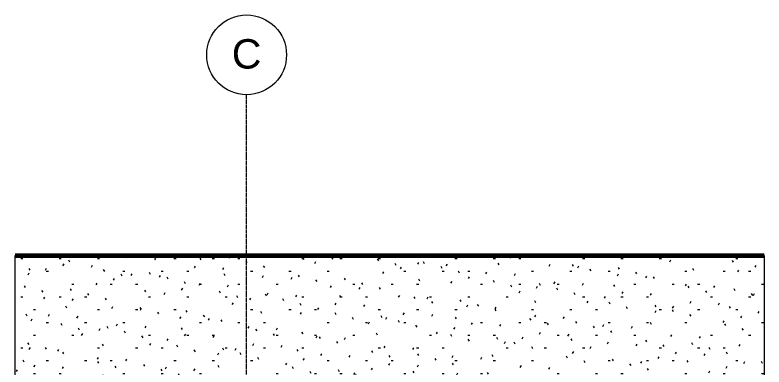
# Model space of a CAD drawing. Header units: inches. Extents: x -1667 to 6641, y -48 to 265.
# Drawn here: x 3335.8 to 3561.1, y 86.4 to 192.4 of the extents above; entities that cross this region are included whole.
import ezdxf

# ---------------------------------------------------------------- set-up
doc = ezdxf.new("R2010")
doc.units = ezdxf.units.IN
doc.header["$MEASUREMENT"] = 0
doc.linetypes.add('Grid Line 1_2_', pattern=[0.875, 0.5, -0.125, 0.125, -0.125])
for name, color, linetype, lineweight in [('A-CLNG', 13, 'Continuous', 18), ('A-WALL-PATT', 111, 'Continuous', 18), ('I-WALL', 2, 'Continuous', 18), ('S-GRID', 1, 'Continuous', 9), ('S-GRID-IDEN', 1, 'Continuous', 9)]:
    doc.layers.add(name, color=color, linetype=linetype, lineweight=lineweight)
doc.styles.add('Arial', font='arial.ttf', dxfattribs={"height": 8.851796})

# ---------------------------------------------------------------- blocks, each defined once
blk = doc.blocks.new('Grid - Grid Head - Circle-50561-COPY ROOM - WEST ELEVATION')
at = {"layer": 'S-GRID-IDEN', "color": 7}
blk.add_circle((-1168.34, 180.37), 12, dxfattribs=at)
blk = doc.blocks.new('Open Source Metal Building_Exterior_rvt-13-COPY ROOM - WEST ELEVATION')
at = {"layer": 'S-GRID', "linetype": 'Grid Line 1_2_'}
blk.add_line((-1168.34, -48), (-1168.34, 168.38), dxfattribs=at)
at = {"layer": 'S-GRID-IDEN', "insert": (-1168.34, 185.09), "char_height": 8.85, "width": 10.584, "attachment_point": 2, "line_spacing_factor": 0.938532, "style": 'Arial', "bg_fill": 3, "box_fill_scale": 1.25, "bg_fill_color": 0, "bg_fill_transparency": 0}
blk.add_mtext('C', dxfattribs=at)
at = {"color": 90, "lineweight": 5}
blk.add_blockref('Grid - Grid Head - Circle-50561-COPY ROOM - WEST ELEVATION', (0, 0), dxfattribs=at)

msp = doc.modelspace()

# ---------------------------------------------------------------- hatches: boundary and pattern name
at = {"layer": 'A-WALL-PATT', "lineweight": 9}
h = msp.add_hatch(dxfattribs=at)
h.set_pattern_fill('FP_24', color=256, style=0, pattern_type=2)
h.set_pattern_definition([(0, (-1109.177, 0), (15.36, 3.84), [0.634, -10.886, 0.634, -10.886, -61.44]), (0, (-1109.177, 0), (15.36, 3.84), [-23.04, 0.634, -22.406, 0.634, -10.886, -26.88]), (0, (-1109.177, 0), (15.36, 3.84), [-57.6, 0.634, -7.046, 0.634, -18.566]), (120, (-1103.417, 1.92), (-11.0055376, 11.3821502), [0.634, -10.886, 0.634, -10.886, -61.44]), (120, (-1103.417, 1.92), (-11.0055376, 11.3821502), [-23.04, 0.634, -22.406, 0.634, -10.886, -26.88]), (120, (-1103.417, 1.92), (-11.0055376, 11.3821502), [-57.6, 0.634, -7.046, 0.634, -18.566]), (240, (-1101.497, 9.6), (-4.3544624, -15.2221502), [0.634, -10.886, 0.634, -10.886, -61.44]), (240, (-1101.497, 9.6), (-4.3544624, -15.2221502), [-23.04, 0.634, -22.406, 0.634, -10.886, -26.88]), (240, (-1101.497, 9.6), (-4.3544624, -15.2221502), [-57.6, 0.634, -7.046, 0.634, -18.566])])
h.paths.add_polyline_path([(3359.86, 0), (3420.05, 0), (3420.05, 34.5), (3419.86, 34.5), (3419.86, 40), (3561.05, 40), (3561.05, 54), (3417.05, 54), (3417.05, 84), (3561.05, 84), (3561.05, 120), (3335.86, 120), (3335.86, 84), (3347.86, 84), (3347.86, 83.25), (3348.36, 83.25), (3348.36, 60.25), (3348.86, 60.25), (3348.86, 60.23), (3348.96, 60.21), (3349.4, 60.01), (3349.57, 59.6), (3349.59, 59.5), (3349.61, 59.5), (3349.61, 56.5), (3349.59, 56.5), (3349.57, 56.4), (3349.37, 55.96), (3348.96, 55.79), (3348.86, 55.77), (3348.86, 55.75), (3348.36, 55.75), (3348.36, 54.75), (3347.86, 54.75), (3347.86, 54), (3335.86, 54), (3335.86, 40), (3336.61, 40), (3336.61, 36), (3360.86, 36), (3360.86, 34.5), (3359.86, 34.5), (3359.86, 3.5), (3356.86, 3.5), (3356.86, 0), (3359.11, 0)], flags=0)
h.paths.add_polyline_path([(3360.86, 22.59), (3360.36, 22.59), (3360.36, 27.5), (3360.86, 27.5)], flags=0)
h.paths.add_polyline_path([(3348.86, 56.25), (3349.04, 56.32), (3349.11, 56.52), (3349.11, 59.5), (3349.03, 59.68), (3348.86, 59.75), (3348.36, 59.75), (3348.36, 56.25)], flags=0)
at = {"layer": 'I-WALL'}
msp.add_hatch(color=256, dxfattribs=at).paths.add_polyline_path([(3335.86, 0), (3335.86, 120.01), (3335.83, 120.01), (3335.83, 0)], flags=0)

# ---------------------------------------------------------------- linework, layer by layer
at = {"layer": 'A-CLNG', "lineweight": 60}
for p, q in [((3335.86, 120.01), (3335.86, 120)), ((3335.86, 120), (3561.05, 120)), ((3561.05, 120), (3561.05, 120.01))]:
    msp.add_line(p, q, dxfattribs=at)
at = {"layer": 'I-WALL'}
for p, q in [((3335.86, 0), (3335.86, 120)), ((3561.05, 120), (3561.05, 0))]:
    msp.add_line(p, q, dxfattribs=at)

# ---------------------------------------------------------------- next in the draw order: block references
at = {"color": 90, "lineweight": 5}
msp.add_blockref('Open Source Metal Building_Exterior_rvt-13-COPY ROOM - WEST ELEVATION', (4573.82, 0), dxfattribs=at)

doc.saveas('drawing.dxf')
